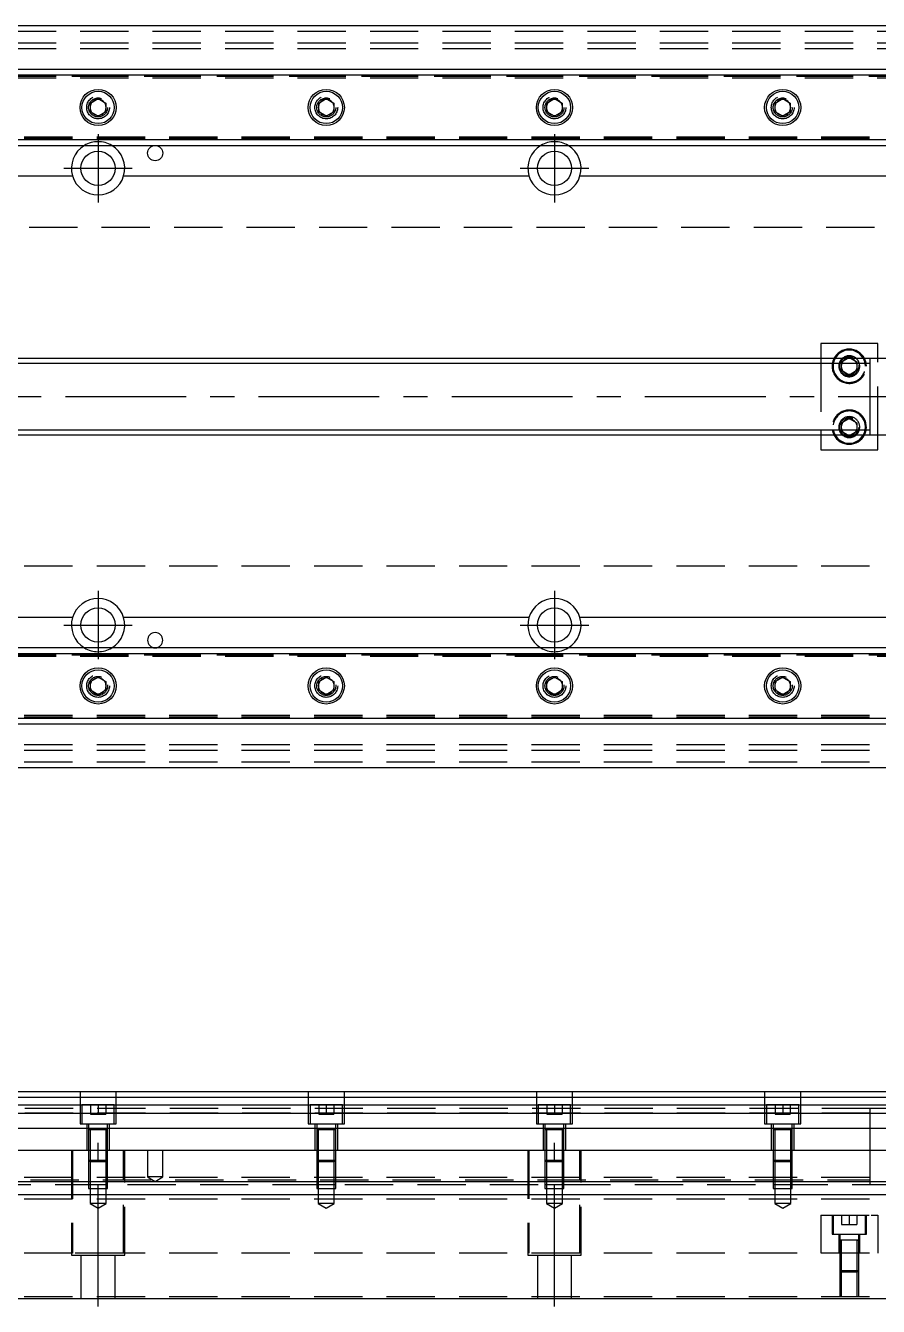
# Model space of a CAD drawing. Header units: millimetres. Extents: x -20 to 986, y -279 to 102.
# Drawn here: x 480.9 to 705.2, y -239 to 97.5 of the extents above; entities that cross this region are included whole.
import ezdxf

# ---------------------------------------------------------------- set-up
doc = ezdxf.new("R2010")
doc.units = ezdxf.units.MM
doc.linetypes.add('CENTER', pattern=[50.8, 31.75, -6.35, 6.35, -6.35])
doc.linetypes.add('DASHED', pattern=[19.05, 12.7, -6.35])
doc.layers.add('CENTER', color=1, linetype='CENTER')

msp = doc.modelspace()

# ---------------------------------------------------------------- linework, layer by layer
at = {"color": 3, "linetype": 'DASHED', "lineweight": -3}
for p, q in [((0, 96), (760, 96)), ((0, 93), (760, 93)), ((0, 91.5), (760, 91.5)), ((0, 84.2), (760, 84.2)), ((455, 84.204452), (760, 84.204452)), ((0, 83.8), (760, 83.8)), ((497.5, 76), (497.518502, 76.303588)), ((557.5, 76), (557.518502, 76.303588)), ((617.5, 76), (617.518502, 76.303588)), ((677.5, 76), (677.518502, 76.303588)), ((760, 68.2), (0, 68.2)), ((760, 67.8), (0, 67.8)), ((760, 67.795548), (455, 67.795548)), ((5.640312, 44.5), (760, 44.5)), ((696.964102, 10), (697.5, 10.309402)), ((697.5, 10.309402), (698.035898, 10)), ((690, 10), (690, 8.75)), ((690, 8.75), (690, -8.75)), ((695.5, 9.1547), (696.964102, 10)), ((695.5, 8.75), (695.5, 9.1547)), ((695.5, 6.8453), (695.5, 8.75)), ((697.5, 5.690598), (695.5, 6.8453)), ((699.5, 6.8453), (697.5, 5.690598)), ((698.035898, 10), (699.5, 9.1547)), ((699.5, 9.1547), (699.5, 8.75)), ((699.5, 8.75), (699.5, 6.8453)), ((699.983582, 8.286038), (700, 8)), ((705, -10), (705, 10)), ((695.5, -6.8453), (697.5, -5.690598)), ((697.5, -5.690598), (699.5, -6.8453)), ((690, -8.75), (690, -10)), ((695, -8), (695.018502, -7.696412)), ((695.5, -8.75), (695.5, -6.8453)), ((695.5, -9.1547), (695.5, -8.75)), ((696.964102, -10), (695.5, -9.1547)), ((697.5, -10.309402), (696.964102, -10)), ((698.035898, -10), (697.5, -10.309402)), ((699.5, -9.1547), (698.035898, -10)), ((699.5, -6.8453), (699.5, -8.75)), ((699.5, -8.75), (699.5, -9.1547)), ((703, -10), (703, -9.999498)), ((760, -44.5), (5.640312, -44.5)), ((0, -67.8), (760, -67.8)), ((0, -68.2), (760, -68.2)), ((455, -67.795548), (760, -67.795548)), ((502.483582, -75.713962), (502.5, -76)), ((562.483582, -75.713962), (562.5, -76)), ((622.483582, -75.713962), (622.5, -76)), ((682.483582, -75.713962), (682.5, -76)), ((760, -83.8), (0, -83.8)), ((760, -84.2), (0, -84.2)), ((760, -84.204452), (455, -84.204452)), ((760, -91.5), (0, -91.5)), ((760, -93), (0, -93)), ((760, -96), (0, -96)), ((495.25, -182.53), (495.25, -191.03)), ((504.75, -191.03), (504.75, -182.53)), ((555.25, -182.53), (555.25, -191.03)), ((564.75, -191.03), (564.75, -182.53)), ((615.25, -182.53), (615.25, -191.03)), ((624.75, -191.03), (624.75, -182.53)), ((675.25, -182.53), (675.25, -191.03)), ((684.75, -191.03), (684.75, -182.53)), ((703, -188.28), (25, -188.28)), ((703, -187.03), (454.5, -187.03)), ((504.25, -186.03), (495.75, -186.03)), ((495.75, -186.03), (495.75, -191.03)), ((498, -186.03), (498, -188.53)), ((500, -186.03), (500, -188.53)), ((502, -186.03), (502, -188.53)), ((504.25, -191.03), (504.25, -186.03)), ((564.25, -186.03), (555.75, -186.03)), ((555.75, -186.03), (555.75, -191.03)), ((558, -186.03), (558, -188.53)), ((560, -186.03), (560, -188.53)), ((562, -186.03), (562, -188.53)), ((564.25, -191.03), (564.25, -186.03)), ((624.25, -186.03), (615.75, -186.03)), ((615.75, -186.03), (615.75, -191.03)), ((618, -186.03), (618, -188.53)), ((620, -186.03), (620, -188.53)), ((622, -186.03), (622, -188.53)), ((624.25, -191.03), (624.25, -186.03)), ((684.25, -186.03), (675.75, -186.03)), ((675.75, -186.03), (675.75, -191.03)), ((678, -186.03), (678, -188.53)), ((680, -186.03), (680, -188.53)), ((682, -186.03), (682, -188.53)), ((684.25, -191.03), (684.25, -186.03)), ((703, -187.03), (702.995, -187.03)), ((703, -187.030502), (703, -187.03)), ((712, -187.03), (703, -187.03)), ((703.005, -187.03), (703, -187.03)), ((703, -197.230066), (703, -187.030502)), ((495.25, -191.03), (504.75, -191.03)), ((497, -191.03), (497, -198.03)), ((497.5, -191.03), (497.5, -192.63)), ((498, -188.53), (500, -188.53)), ((500, -188.53), (502, -188.53)), ((502.5, -192.63), (502.5, -191.03)), ((503, -198.03), (503, -191.03)), ((555.25, -191.03), (564.75, -191.03)), ((557, -191.03), (557, -198.03)), ((557.5, -191.03), (557.5, -192.63)), ((558, -188.53), (560, -188.53)), ((560, -188.53), (562, -188.53)), ((562.5, -192.63), (562.5, -191.03)), ((563, -198.03), (563, -191.03)), ((615.25, -191.03), (624.75, -191.03)), ((617, -191.03), (617, -198.03)), ((617.5, -191.03), (617.5, -192.63)), ((618, -188.53), (620, -188.53)), ((620, -188.53), (622, -188.53)), ((622.5, -192.63), (622.5, -191.03)), ((623, -198.03), (623, -191.03)), ((675.25, -191.03), (684.75, -191.03)), ((677, -191.03), (677, -198.03)), ((677.5, -191.03), (677.5, -192.63)), ((678, -188.53), (680, -188.53)), ((680, -188.53), (682, -188.53)), ((682.5, -192.63), (682.5, -191.03)), ((683, -198.03), (683, -191.03)), ((497.5, -192.625), (497.5, -192.63)), ((497.757468, -192.63), (497.5, -192.63)), ((497.5, -192.63), (497.5, -198.02998)), ((497.5, -192.63), (497.5, -192.635)), ((502.242552, -192.63), (497.757468, -192.63)), ((497.9, -192.63), (497.9, -198.02998)), ((502.1, -198.02998), (502.1, -192.63)), ((502.5, -192.63), (502.242552, -192.63)), ((502.5, -192.63), (502.5, -192.625)), ((502.5, -198.02998), (502.5, -192.63)), ((502.5, -192.635), (502.5, -192.63)), ((557.5, -192.625), (557.5, -192.63)), ((557.757468, -192.63), (557.5, -192.63)), ((557.5, -192.63), (557.5, -198.02998)), ((557.5, -192.63), (557.5, -192.635)), ((562.242552, -192.63), (557.757468, -192.63)), ((557.9, -192.63), (557.9, -198.02998)), ((562.1, -198.02998), (562.1, -192.63)), ((562.5, -192.63), (562.242552, -192.63)), ((562.5, -192.63), (562.5, -192.625)), ((562.5, -198.02998), (562.5, -192.63)), ((562.5, -192.635), (562.5, -192.63)), ((617.5, -192.625), (617.5, -192.63)), ((617.757468, -192.63), (617.5, -192.63)), ((617.5, -192.63), (617.5, -198.02998)), ((617.5, -192.63), (617.5, -192.635)), ((622.242552, -192.63), (617.757468, -192.63)), ((617.9, -192.63), (617.9, -198.02998)), ((622.1, -198.02998), (622.1, -192.63)), ((622.5, -192.63), (622.242552, -192.63)), ((622.5, -192.63), (622.5, -192.625)), ((622.5, -198.02998), (622.5, -192.63)), ((622.5, -192.635), (622.5, -192.63)), ((677.5, -192.625), (677.5, -192.63)), ((677.757468, -192.63), (677.5, -192.63)), ((677.5, -192.63), (677.5, -198.02998)), ((677.5, -192.63), (677.5, -192.635)), ((682.242552, -192.63), (677.757468, -192.63)), ((677.9, -192.63), (677.9, -198.02998)), ((682.1, -198.02998), (682.1, -192.63)), ((682.5, -192.63), (682.242552, -192.63)), ((682.5, -192.63), (682.5, -192.625)), ((682.5, -198.02998), (682.5, -192.63)), ((682.5, -192.635), (682.5, -192.63)), ((493, -198.03), (493, -225.53)), ((493.291796, -198.03), (493.291796, -225.03)), ((497.5, -198.03), (497.5, -200.63)), ((497.500006, -198.03), (497.500006, -200.630006)), ((497.9, -198.03), (497.9, -201.03)), ((502.1, -201.03), (502.1, -198.03)), ((502.499994, -200.630006), (502.499994, -198.03)), ((502.5, -200.63), (502.5, -198.03)), ((506.708204, -225.03), (506.708204, -198.03)), ((507, -225.53), (507, -198.03)), ((513, -198.03), (513, -205.03)), ((517, -205.03), (517, -198.03)), ((557.5, -198.03), (557.5, -200.63)), ((557.500006, -198.03), (557.500006, -200.630006)), ((557.9, -198.03), (557.9, -201.03)), ((562.1, -201.03), (562.1, -198.03)), ((562.499994, -200.630006), (562.499994, -198.03)), ((562.5, -200.63), (562.5, -198.03)), ((613, -198.03), (613, -225.53)), ((613.291796, -198.03), (613.291796, -225.03)), ((617.5, -198.03), (617.5, -200.63)), ((617.500006, -198.03), (617.500006, -200.630006)), ((617.9, -198.03), (617.9, -201.03)), ((622.1, -201.03), (622.1, -198.03)), ((622.499994, -200.630006), (622.499994, -198.03)), ((622.5, -200.63), (622.5, -198.03)), ((626.708204, -225.03), (626.708204, -198.03)), ((627, -225.53), (627, -198.03)), ((677.5, -198.03), (677.5, -200.63)), ((677.500006, -198.03), (677.500006, -200.630006)), ((677.9, -198.03), (677.9, -201.03)), ((682.1, -201.03), (682.1, -198.03)), ((682.499994, -200.630006), (682.499994, -198.03)), ((682.5, -200.63), (682.5, -198.03)), ((703, -207.03), (703, -197.230066)), ((497.5, -200.63), (502.5, -200.63)), ((497.5, -200.63), (497.9, -201.03)), ((497.500006, -200.63002), (497.500006, -206.33)), ((502.1, -201.03), (497.9, -201.03)), ((497.9, -201.03002), (497.9, -208.03)), ((502.1, -201.03), (502.5, -200.63)), ((502.1, -208.03), (502.1, -201.03002)), ((502.499994, -206.33), (502.499994, -200.63002)), ((557.5, -200.63), (562.5, -200.63)), ((557.5, -200.63), (557.9, -201.03)), ((557.500006, -200.63002), (557.500006, -206.33)), ((562.1, -201.03), (557.9, -201.03)), ((557.9, -201.03002), (557.9, -208.03)), ((562.1, -201.03), (562.5, -200.63)), ((562.1, -208.03), (562.1, -201.03002)), ((562.499994, -206.33), (562.499994, -200.63002)), ((617.5, -200.63), (622.5, -200.63)), ((617.5, -200.63), (617.9, -201.03)), ((617.500006, -200.63002), (617.500006, -206.33)), ((622.1, -201.03), (617.9, -201.03)), ((617.9, -201.03002), (617.9, -208.03)), ((622.1, -201.03), (622.5, -200.63)), ((622.1, -208.03), (622.1, -201.03002)), ((622.499994, -206.33), (622.499994, -200.63002)), ((677.5, -200.63), (682.5, -200.63)), ((677.5, -200.63), (677.9, -201.03)), ((677.500006, -200.63002), (677.500006, -206.33)), ((682.1, -201.03), (677.9, -201.03)), ((677.9, -201.03002), (677.9, -208.03)), ((682.1, -201.03), (682.5, -200.63)), ((682.1, -208.03), (682.1, -201.03002)), ((682.499994, -206.33), (682.499994, -200.63002)), ((760, -205.18), (0, -205.18)), ((517, -205.03), (513, -205.03)), ((513, -205.03), (515, -206.1847)), ((515, -206.1847), (517, -205.03)), ((25, -205.78), (703, -205.78)), ((412.499994, -207.03), (703.005, -207.03)), ((497.500006, -206.33), (497.500006, -208.03)), ((497.500006, -207.03), (502.499994, -207.03)), ((497.500006, -208.03), (502.499994, -208.03)), ((497.9, -208.03), (497.9, -212.03)), ((502.1, -212.03), (502.1, -208.03)), ((502.499994, -208.03), (502.499994, -206.33)), ((557.500006, -206.33), (557.500006, -208.03)), ((557.500006, -207.03), (562.499994, -207.03)), ((557.500006, -208.03), (562.499994, -208.03)), ((557.9, -208.03), (557.9, -212.03)), ((562.1, -212.03), (562.1, -208.03)), ((562.499994, -208.03), (562.499994, -206.33)), ((617.500006, -206.33), (617.500006, -208.03)), ((617.500006, -207.03), (622.499994, -207.03)), ((617.500006, -208.03), (622.499994, -208.03)), ((617.9, -208.03), (617.9, -212.03)), ((622.1, -212.03), (622.1, -208.03)), ((622.499994, -208.03), (622.499994, -206.33)), ((677.500006, -206.33), (677.500006, -208.03)), ((677.500006, -207.03), (682.499994, -207.03)), ((677.500006, -208.03), (682.499994, -208.03)), ((677.9, -208.03), (677.9, -212.03)), ((682.1, -212.03), (682.1, -208.03)), ((682.499994, -208.03), (682.499994, -206.33)), ((702.995, -207.03), (703.291796, -207.03)), ((703.291796, -207.03), (712, -207.03)), ((760, -210.88), (0, -210.88)), ((502.1, -212.03), (497.9, -212.03)), ((497.9, -212.03), (500, -213.242436)), ((500, -213.242436), (502.1, -212.03)), ((562.1, -212.03), (557.9, -212.03)), ((557.9, -212.03), (560, -213.242436)), ((560, -213.242436), (562.1, -212.03)), ((622.1, -212.03), (617.9, -212.03)), ((617.9, -212.03), (620, -213.242436)), ((620, -213.242436), (622.1, -212.03)), ((682.1, -212.03), (677.9, -212.03)), ((677.9, -212.03), (680, -213.242436)), ((680, -213.242436), (682.1, -212.03)), ((690, -215.03), (703.291796, -215.03)), ((690, -215.03), (690, -225.03)), ((693, -215.03), (693, -220.03)), ((693.25, -215.03), (693.25, -220.03)), ((695.5, -215.03), (695.5, -217.53)), ((697.5, -215.03), (697.5, -217.53)), ((699.5, -215.03), (699.5, -217.53)), ((701.75, -220.03), (701.75, -215.03)), ((702, -220.03), (702, -215.03)), ((703.291796, -215.03), (705, -215.03)), ((705, -215.03), (705, -225.03)), ((695.5, -217.53), (697.5, -217.53)), ((697.5, -217.53), (699.5, -217.53)), ((693, -220.03), (702, -220.03)), ((694.75, -220.03), (694.75, -225.03)), ((695, -220.03), (695, -221.635)), ((695, -221.625), (695, -225.02998)), ((695, -221.63), (695.257448, -221.63)), ((695.257468, -221.63), (695, -221.63)), ((699.742552, -221.63), (695.257468, -221.63)), ((695.4, -221.63), (695.4, -225.02998)), ((699.6, -225.02998), (699.6, -221.63)), ((700, -221.63), (699.742552, -221.63)), ((699.742602, -221.63), (700, -221.63)), ((700, -221.635), (700, -220.03)), ((700, -225.02998), (700, -221.625)), ((700.25, -225.03), (700.25, -220.03)), ((760, -225.03), (0, -225.03)), ((506.708204, -225.03), (493.291796, -225.03)), ((626.708204, -225.03), (613.291796, -225.03)), ((695, -225.03), (695, -229.63)), ((695.000006, -225.03), (695.000006, -229.630006)), ((695.4, -225.03), (695.4, -230.03)), ((699.6, -230.03), (699.6, -225.03)), ((699.999994, -229.630006), (699.999994, -225.03)), ((700, -229.63), (700, -225.03)), ((493, -225.53), (500, -225.53)), ((495.5, -225.53), (495.5, -237.03)), ((500, -225.53), (507, -225.53)), ((504.5, -237.03), (504.5, -225.53)), ((613, -225.53), (620, -225.53)), ((615.5, -225.53), (615.5, -237.03)), ((620, -225.53), (627, -225.53)), ((624.5, -237.03), (624.5, -225.53)), ((695, -229.63), (700, -229.63)), ((695, -229.63), (695.4, -230.03)), ((695.000006, -229.63002), (695.000006, -236.53)), ((699.6, -230.03), (695.4, -230.03)), ((695.4, -230.03002), (695.4, -236.53)), ((699.6, -230.03), (700, -229.63)), ((699.6, -236.53), (699.6, -230.03002)), ((699.999994, -236.53), (699.999994, -229.63002)), ((760, -236.53), (6.499992, -236.53))]:
    msp.add_line(p, q, dxfattribs=at)
at = {"color": 7, "linetype": 'Continuous', "lineweight": -3}
for p, q in [((455, 97.5), (760, 97.5)), ((760, 86), (455, 86)), ((760, 84.460392), (455, 84.460392)), ((498, 77.1547), (500, 78.309402)), ((500, 78.309402), (502, 77.1547)), ((558, 77.1547), (560, 78.309402)), ((560, 78.309402), (562, 77.1547)), ((618, 77.1547), (620, 78.309402)), ((620, 78.309402), (622, 77.1547)), ((678, 77.1547), (680, 78.309402)), ((680, 78.309402), (682, 77.1547)), ((498, 74.8453), (498, 77.1547)), ((500, 73.690598), (498, 74.8453)), ((502, 74.8453), (500, 73.690598)), ((502, 77.1547), (502, 74.8453)), ((558, 74.8453), (558, 77.1547)), ((560, 73.690598), (558, 74.8453)), ((562, 74.8453), (560, 73.690598)), ((562, 77.1547), (562, 74.8453)), ((618, 74.8453), (618, 77.1547)), ((620, 73.690598), (618, 74.8453)), ((622, 74.8453), (620, 73.690598)), ((622, 77.1547), (622, 74.8453)), ((678, 74.8453), (678, 77.1547)), ((680, 73.690598), (678, 74.8453)), ((682, 74.8453), (680, 73.690598)), ((682, 77.1547), (682, 74.8453)), ((455, 67.539608), (760, 67.539608)), ((455, 66), (760, 66)), ((455, 58), (493.291796, 58)), ((506.708204, 58), (613.291796, 58)), ((626.708204, 58), (733.291796, 58)), ((705, 14), (690, 14)), ((690, 14), (690, 10)), ((705, 10), (705, 14)), ((703, 10), (455, 10)), ((703, 10), (702.995, 10)), ((703, -9.999498), (703, 10)), ((712, 10), (703, 10)), ((703.005, 10), (703, 10)), ((455, -10), (703, -10)), ((690, -10), (690, -14)), ((702.995, -10), (703, -10)), ((703, -10), (712, -10)), ((703, -10), (703.005, -10)), ((705, -14), (705, -10)), ((690, -14), (705, -14)), ((493.291796, -58), (455, -58)), ((613.291796, -58), (506.708204, -58)), ((733.291796, -58), (626.708204, -58)), ((760, -66), (455, -66)), ((760, -67.539608), (455, -67.539608)), ((498, -74.8453), (500, -73.690598)), ((500, -73.690598), (502, -74.8453)), ((558, -74.8453), (560, -73.690598)), ((560, -73.690598), (562, -74.8453)), ((618, -74.8453), (620, -73.690598)), ((620, -73.690598), (622, -74.8453)), ((678, -74.8453), (680, -73.690598)), ((680, -73.690598), (682, -74.8453)), ((498, -77.1547), (498, -74.8453)), ((500, -78.309402), (498, -77.1547)), ((502, -77.1547), (500, -78.309402)), ((502, -74.8453), (502, -77.1547)), ((558, -77.1547), (558, -74.8453)), ((560, -78.309402), (558, -77.1547)), ((562, -77.1547), (560, -78.309402)), ((562, -74.8453), (562, -77.1547)), ((618, -77.1547), (618, -74.8453)), ((620, -78.309402), (618, -77.1547)), ((622, -77.1547), (620, -78.309402)), ((622, -74.8453), (622, -77.1547)), ((678, -77.1547), (678, -74.8453)), ((680, -78.309402), (678, -77.1547)), ((682, -77.1547), (680, -78.309402)), ((682, -74.8453), (682, -77.1547)), ((455, -84.460392), (760, -84.460392)), ((455, -86), (760, -86)), ((760, -97.5), (455, -97.5)), ((454.5, -182.53), (760, -182.53)), ((454.5, -184.069608), (760, -184.069608)), ((760, -186.15154), (454.5, -186.15154)), ((760, -188.366666), (454.5, -188.366666)), ((454.5, -192.211934), (760, -192.211934)), ((760, -198.03), (0, -198.03)), ((760, -206.33), (0, -206.33)), ((760, -209.73), (0, -209.73)), ((760, -237.03), (0, -237.03))]:
    msp.add_line(p, q, dxfattribs=at)
at = {"color": 3, "linetype": 'Continuous', "lineweight": -2}
for p, q in [((703, 8.75), (455, 8.75)), ((455, -8.75), (703, -8.75))]:
    msp.add_line(p, q, dxfattribs=at)
at = {"color": 7, "linetype": 'Continuous', "lineweight": -3}
for centre, radius in [((500, 76), 4.75), ((500, 76), 4.25), ((560, 76), 4.75), ((560, 76), 4.25), ((620, 76), 4.75), ((620, 76), 4.25), ((680, 76), 4.75), ((680, 76), 4.25), ((500, 60), 4.5), ((515, 64), 2), ((620, 60), 4.5), ((500, -60), 4.5), ((620, -60), 4.5), ((500, -76), 4.75), ((500, -76), 4.25), ((560, -76), 4.75), ((560, -76), 4.25), ((620, -76), 4.75), ((620, -76), 4.25), ((680, -76), 4.75), ((680, -76), 4.25)]:
    msp.add_circle(centre, radius, dxfattribs=at)
at = {"color": 3, "linetype": 'DASHED', "lineweight": -3}
for centre, radius in [((500, 76), 3), ((500, 76), 2.5), ((560, 76), 3), ((560, 76), 2.5), ((620, 76), 3), ((620, 76), 2.5), ((680, 76), 3), ((680, 76), 2.5), ((697.5, 8), 2.5), ((697.5, -8), 2.5), ((500, -76), 3), ((500, -76), 2.5), ((560, -76), 3), ((560, -76), 2.5), ((620, -76), 3), ((620, -76), 2.5), ((680, -76), 3), ((680, -76), 2.5)]:
    msp.add_circle(centre, radius, dxfattribs=at)
at = {"color": 7, "linetype": 'Continuous', "lineweight": -3}
for centre, radius, start, end in [((500, 76), 2.1, 137.75279, 162.24721), ((500, 76), 2.1, 102.24721, 137.75279), ((500, 76), 2.1, 77.75279, 102.24721), ((500, 76), 2.1, 42.24721, 77.75279), ((500, 76), 2.1, 17.75279, 42.24721), ((560, 76), 2.1, 137.75279, 162.24721), ((560, 76), 2.1, 102.24721, 137.75279), ((560, 76), 2.1, 77.75279, 102.24721), ((560, 76), 2.1, 42.24721, 77.75279), ((560, 76), 2.1, 17.75279, 42.24721), ((620, 76), 2.1, 137.75279, 162.24721), ((620, 76), 2.1, 102.24721, 137.75279), ((620, 76), 2.1, 77.75279, 102.24721), ((620, 76), 2.1, 42.24721, 77.75279), ((620, 76), 2.1, 17.75279, 42.24721), ((680, 76), 2.1, 137.75279, 162.24721), ((680, 76), 2.1, 102.24721, 137.75279), ((680, 76), 2.1, 77.75279, 102.24721), ((680, 76), 2.1, 42.24721, 77.75279), ((680, 76), 2.1, 17.75279, 42.24721), ((500, 76), 2.1, 162.24721, 180), ((500, 76), 2.1, 180, 197.75279), ((500, 76), 2.1, 197.75279, 222.24721), ((500, 76), 2.1, 222.24721, 257.75279), ((500, 76), 2.1, 282.24721, 317.75279), ((500, 76), 2.1, 317.75279, 342.24721), ((500, 76), 2.1, 342.24721, 17.75279), ((560, 76), 2.1, 162.24721, 180), ((560, 76), 2.1, 180, 197.75279), ((560, 76), 2.1, 197.75279, 222.24721), ((560, 76), 2.1, 222.24721, 257.75279), ((560, 76), 2.1, 282.24721, 317.75279), ((560, 76), 2.1, 317.75279, 342.24721), ((560, 76), 2.1, 342.24721, 17.75279), ((620, 76), 2.1, 162.24721, 180), ((620, 76), 2.1, 180, 197.75279), ((620, 76), 2.1, 197.75279, 222.24721), ((620, 76), 2.1, 222.24721, 257.75279), ((620, 76), 2.1, 282.24721, 317.75279), ((620, 76), 2.1, 317.75279, 342.24721), ((620, 76), 2.1, 342.24721, 17.75279), ((680, 76), 2.1, 162.24721, 180), ((680, 76), 2.1, 180, 197.75279), ((680, 76), 2.1, 197.75279, 222.24721), ((680, 76), 2.1, 222.24721, 257.75279), ((680, 76), 2.1, 282.24721, 317.75279), ((680, 76), 2.1, 317.75279, 342.24721), ((680, 76), 2.1, 342.24721, 17.75279), ((500, 76), 2.1, 257.75279, 282.24721), ((560, 76), 2.1, 257.75279, 282.24721), ((620, 76), 2.1, 257.75279, 282.24721), ((680, 76), 2.1, 257.75279, 282.24721), ((500, 60), 7, 121.002719, 196.60155), ((500, 60), 7, 343.39845, 58.997281), ((620, 60), 7, 121.002719, 196.60155), ((620, 60), 7, 343.39845, 58.997281), ((500, 60), 7, 196.60155, 343.39845), ((620, 60), 7, 196.60155, 343.39845), ((697.5, 8), 4.5, 26.3878, 153.6122), ((697.5, 8), 4.25, 28.072487, 151.927513), ((697.5, -8), 4.5, 206.3878, 333.6122), ((697.5, -8), 4.25, 208.072487, 331.927513), ((500, -60), 7, 16.60155, 163.39845), ((620, -60), 7, 16.60155, 163.39845), ((500, -60), 7, 163.39845, 238.997281), ((500, -60), 7, 301.002719, 16.60155), ((620, -60), 7, 163.39845, 238.997281), ((620, -60), 7, 301.002719, 16.60155), ((515, -64), 2, 90, 270), ((515, -64), 2, 270, 90), ((500, -76), 2.1, 102.24721, 137.75279), ((500, -76), 2.1, 77.75279, 102.24721), ((500, -76), 2.1, 42.24721, 77.75279), ((560, -76), 2.1, 102.24721, 137.75279), ((560, -76), 2.1, 77.75279, 102.24721), ((560, -76), 2.1, 42.24721, 77.75279), ((620, -76), 2.1, 102.24721, 137.75279), ((620, -76), 2.1, 77.75279, 102.24721), ((620, -76), 2.1, 42.24721, 77.75279), ((680, -76), 2.1, 102.24721, 137.75279), ((680, -76), 2.1, 77.75279, 102.24721), ((680, -76), 2.1, 42.24721, 77.75279), ((500, -76), 2.1, 162.24721, 180), ((500, -76), 2.1, 180, 197.75279), ((500, -76), 2.1, 137.75279, 162.24721), ((500, -76), 2.1, 197.75279, 222.24721), ((500, -76), 2.1, 17.75279, 42.24721), ((500, -76), 2.1, 317.75279, 342.24721), ((500, -76), 2.1, 342.24721, 17.75279), ((560, -76), 2.1, 162.24721, 180), ((560, -76), 2.1, 180, 197.75279), ((560, -76), 2.1, 137.75279, 162.24721), ((560, -76), 2.1, 197.75279, 222.24721), ((560, -76), 2.1, 17.75279, 42.24721), ((560, -76), 2.1, 317.75279, 342.24721), ((560, -76), 2.1, 342.24721, 17.75279), ((620, -76), 2.1, 162.24721, 180), ((620, -76), 2.1, 180, 197.75279), ((620, -76), 2.1, 137.75279, 162.24721), ((620, -76), 2.1, 197.75279, 222.24721), ((620, -76), 2.1, 17.75279, 42.24721), ((620, -76), 2.1, 317.75279, 342.24721), ((620, -76), 2.1, 342.24721, 17.75279), ((680, -76), 2.1, 162.24721, 180), ((680, -76), 2.1, 180, 197.75279), ((680, -76), 2.1, 137.75279, 162.24721), ((680, -76), 2.1, 197.75279, 222.24721), ((680, -76), 2.1, 17.75279, 42.24721), ((680, -76), 2.1, 317.75279, 342.24721), ((680, -76), 2.1, 342.24721, 17.75279), ((500, -76), 2.1, 222.24721, 257.75279), ((500, -76), 2.1, 257.75279, 282.24721), ((500, -76), 2.1, 282.24721, 317.75279), ((560, -76), 2.1, 222.24721, 257.75279), ((560, -76), 2.1, 257.75279, 282.24721), ((560, -76), 2.1, 282.24721, 317.75279), ((620, -76), 2.1, 222.24721, 257.75279), ((620, -76), 2.1, 257.75279, 282.24721), ((620, -76), 2.1, 282.24721, 317.75279), ((680, -76), 2.1, 222.24721, 257.75279), ((680, -76), 2.1, 257.75279, 282.24721), ((680, -76), 2.1, 282.24721, 317.75279)]:
    msp.add_arc(centre, radius, start, end, dxfattribs=at)
at = {"color": 3, "linetype": 'DASHED', "lineweight": -3}
for centre, radius, start, end in [((500, 60), 7, 58.997281, 121.002719), ((620, 60), 7, 58.997281, 121.002719), ((697.5, 8), 2.75, 46.658242, 133.341758), ((697.5, 8), 2.1, 77.75279, 102.24721), ((697.5, 8), 4.5, 170.405932, 0), ((697.5, 8), 4.5, 153.6122, 170.405932), ((697.5, 8), 4.25, 169.835751, 0), ((697.5, 8), 4.25, 151.927513, 169.835751), ((697.5, 8), 2.75, 180, 15.82662), ((697.5, 8), 2.75, 164.17338, 180), ((697.5, 8), 2.75, 133.341758, 164.17338), ((697.5, 8), 2.1, 162.24721, 180), ((697.5, 8), 2.1, 180, 197.75279), ((697.5, 8), 2.1, 159.075168, 162.24721), ((697.5, 8), 2.1, 197.75279, 222.24721), ((697.5, 8), 2.1, 137.75279, 159.075168), ((697.5, 8), 2.1, 107.75279, 137.75279), ((697.5, 8), 2.1, 102.24721, 107.75279), ((697.5, 8), 2.1, 72.24721, 77.75279), ((697.5, 8), 2.1, 42.24721, 72.24721), ((697.5, 8), 2.1, 20.924832, 42.24721), ((697.5, 8), 2.1, 317.75279, 342.24721), ((697.5, 8), 2.75, 15.82662, 46.658242), ((697.5, 8), 2.1, 17.75279, 20.924832), ((697.5, 8), 2.1, 342.24721, 17.75279), ((697.5, 8), 4.25, 10.164249, 28.072487), ((697.5, 8), 4.5, 9.594068, 26.3878), ((697.5, 8), 4.25, 0, 10.164249), ((697.5, 8), 4.5, 0, 9.594068), ((697.5, 8), 2.1, 222.24721, 257.75279), ((697.5, 8), 2.1, 257.75279, 282.24721), ((697.5, 8), 2.1, 282.24721, 317.75279), ((697.5, -8), 4.5, 0, 189.594068), ((697.5, -8), 4.25, 0, 190.164249), ((697.5, -8), 2.75, 344.17338, 180), ((697.5, -8), 2.1, 137.75279, 162.24721), ((697.5, -8), 2.1, 102.24721, 137.75279), ((697.5, -8), 2.1, 77.75279, 102.24721), ((697.5, -8), 2.1, 42.24721, 77.75279), ((697.5, -8), 2.1, 17.75279, 42.24721), ((697.5, -8), 4.5, 189.594068, 206.3878), ((697.5, -8), 4.25, 190.164249, 208.072487), ((697.5, -8), 2.75, 180, 195.82662), ((697.5, -8), 2.75, 195.82662, 226.658242), ((697.5, -8), 2.1, 162.24721, 180), ((697.5, -8), 2.1, 180, 197.75279), ((697.5, -8), 2.1, 197.75279, 200.924832), ((697.5, -8), 2.1, 200.924832, 222.24721), ((697.5, -8), 2.75, 226.658242, 313.341758), ((697.5, -8), 2.1, 222.24721, 252.24721), ((697.5, -8), 2.1, 252.24721, 257.75279), ((697.5, -8), 2.1, 257.75279, 282.24721), ((697.5, -8), 2.1, 282.24721, 287.75279), ((697.5, -8), 2.1, 287.75279, 317.75279), ((697.5, -8), 2.1, 317.75279, 339.075168), ((697.5, -8), 2.75, 313.341758, 344.17338), ((697.5, -8), 2.1, 339.075168, 342.24721), ((697.5, -8), 2.1, 342.24721, 17.75279), ((697.5, -8), 4.25, 331.927513, 349.835751), ((697.5, -8), 4.5, 333.6122, 350.405932), ((697.5, -8), 4.25, 349.835751, 0), ((697.5, -8), 4.5, 350.405932, 0), ((500, -60), 7, 238.997281, 301.002719), ((620, -60), 7, 238.997281, 301.002719)]:
    msp.add_arc(centre, radius, start, end, dxfattribs=at)
at = {"layer": 'CENTER', "color": 1, "linetype": 'CENTER', "lineweight": -3}
for p, q in [((500, 69), (500, 51)), ((620, 69), (620, 51)), ((491, 60), (509, 60)), ((611, 60), (629, 60)), ((827.945, 0), (-20, 0)), ((500, -51), (500, -69)), ((620, -51), (620, -69)), ((491, -60), (509, -60)), ((611, -60), (629, -60)), ((500, -239.03), (500, -196.03)), ((620, -239.03), (620, -196.03))]:
    msp.add_line(p, q, dxfattribs=at)

doc.saveas('drawing.dxf')
